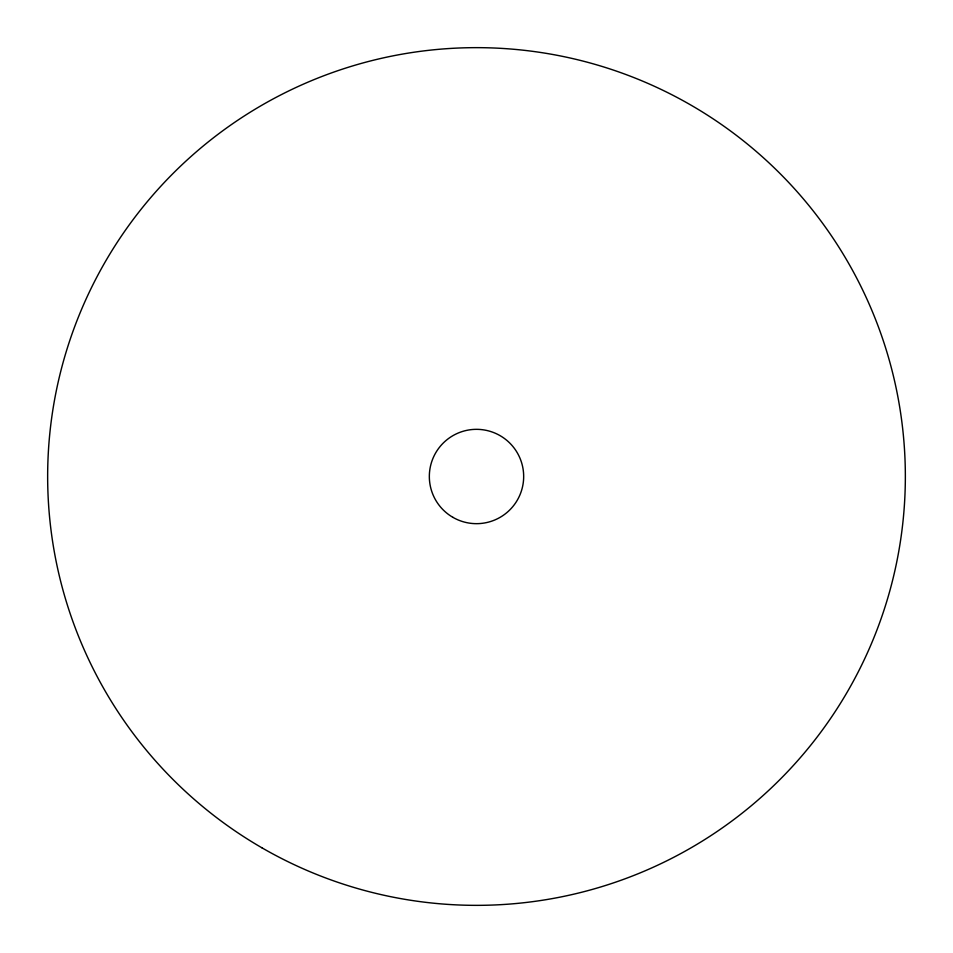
<?xml version="1.0" encoding="UTF-8"?>
<svg xmlns="http://www.w3.org/2000/svg" width="953" height="953" viewBox="0 0 953 953"><rect width="100%" height="100%" fill="white"/><g stroke="black" fill="none" stroke-linecap="round" stroke-linejoin="round"><path stroke-width="1.43" d="M452.913 517.348A47.173 47.173 0 0 0 523.673 476.5A47.173 47.173 0 0 0 452.913 435.652A47.173 47.173 0 0 0 452.913 517.348M262.075 847.896A428.85 428.85 0 0 0 905.35 476.5A428.85 428.85 0 0 0 262.075 105.104A428.85 428.85 0 0 0 262.075 847.896"/></g></svg>
